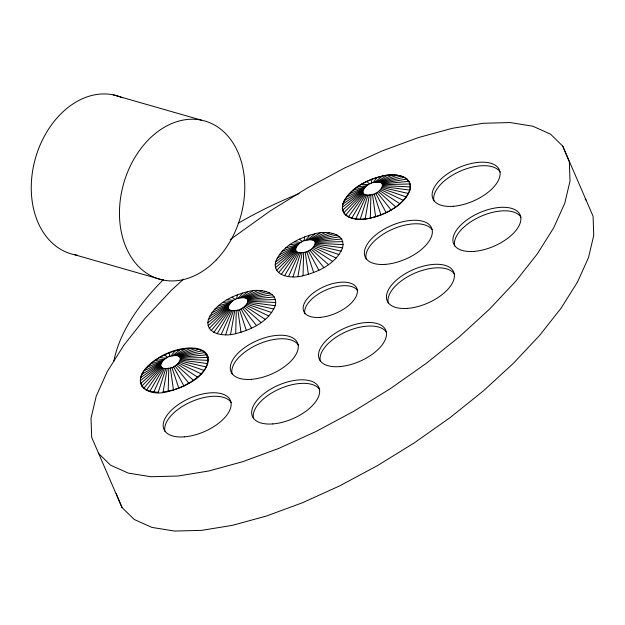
<?xml version="1.0" encoding="UTF-8"?>
<svg xmlns="http://www.w3.org/2000/svg" width="625" height="625" viewBox="0 0 625 625"><rect width="100%" height="100%" fill="white"/><g stroke="black" fill="none" stroke-linecap="round" stroke-linejoin="round"><path stroke-width="0.94" d="M207.984 357.445C204.891 348.477 193.492 347.875 185.508 348.688C172.82 350.32 160.625 355.633 150.781 363.789C128.891 381.109 145.164 398.164 168.188 391.531L168.773 368.25C177.477 368.391 187.68 353.18 172.359 355.859C163.656 355.711 153.453 370.922 168.773 368.25M235.703 333.648C251.422 329.781 268.758 321.539 275.234 305.703C278.867 290.594 258.102 288.469 247.867 291.633C232.148 295.508 214.805 303.75 208.336 319.578C204.703 334.695 225.461 336.82 235.703 333.648L236.289 310.367C244.992 310.508 255.195 295.297 239.875 297.977C231.172 297.836 220.969 313.047 236.289 310.367M303.047 275.727C318.766 271.852 336.109 263.609 342.578 247.781C346.211 232.664 325.453 230.539 315.211 233.711C299.492 237.578 282.156 245.82 275.68 261.656C272.047 276.766 292.812 278.891 303.047 275.727L303.633 252.438C312.336 252.578 322.547 237.367 307.227 240.047C298.516 239.906 288.312 255.117 303.633 252.438M370.32 218.055C386.031 214.188 403.375 205.938 409.852 190.109C413.484 174.992 392.719 172.867 382.484 176.039C366.766 179.906 349.422 188.156 342.953 203.984C339.32 219.102 360.078 221.227 370.32 218.055L370.906 194.773C379.609 194.914 389.812 179.703 374.492 182.383C365.789 182.234 355.578 197.445 370.906 194.773M169.227 356.789L169.719 352.688M236.742 298.914L237.234 294.805M304.086 240.984L304.578 236.883M371.352 183.312L371.844 179.211M168.188 391.531C183.305 387.914 213.148 374.617 206.836 354.805L180.172 357.414M163.023 392.359L167.25 368.492M230.547 334.477L234.766 310.609M297.891 276.547L302.117 252.68M365.156 218.883L369.383 195.016M158.148 392.648L165.812 368.578M225.664 334.766L233.328 310.695M293.008 276.836L300.672 252.766M360.281 219.172L367.945 195.102M153.664 392.391L164.492 368.5M221.18 334.508L232.008 310.617M288.523 276.586L299.352 252.695M355.797 218.914L366.617 195.023M149.688 391.594L163.312 368.266M217.203 333.719L230.828 310.383M284.547 275.789L298.18 252.461M351.82 218.117L365.445 194.789M146.312 390.281L162.32 367.883M213.828 332.406L229.836 310M281.18 274.477L297.188 252.07M348.445 216.805L364.453 194.406M170.797 356.25L175.039 350.859M238.313 298.375L242.555 292.977M305.656 240.445L309.906 235.055M372.93 182.773L377.172 177.383M143.633 388.484L161.531 367.352M211.148 330.602L229.047 309.469M278.492 272.68L296.391 251.539M345.766 215.008L363.664 193.875M141.703 386.242L160.961 366.688M209.219 328.359L228.477 308.805M276.562 270.438L295.828 250.875M343.836 212.766L363.094 193.211M183.602 279.07L171.438 290.234L145.289 318.055L123.711 345.414L107.227 371.656L96.234 396.117L91.016 418.211L91.688 437.375L121.984 507.484L134.25 519.492L151.945 527.406L174.617 531.062L201.719 530.352L232.57 525.305L266.422 516.031L302.43 502.773L339.719 485.852L377.367 465.68L414.438 442.766L450.031 417.656L483.266 390.977L513.328 363.398L539.469 335.578L561.047 308.211L577.539 281.977L588.531 257.508L593.75 235.422L593.078 216.25L562.773 146.148L550.516 134.141L532.812 126.219L510.141 122.562L483.039 123.281L452.187 128.328L418.344 137.594L382.328 150.852L345.039 167.781L307.398 187.945L270.32 210.867L230.195 239.609M140.578 383.617L160.625 365.914M208.094 325.734L228.148 308.031M275.438 267.805L295.492 250.102M342.711 210.141L362.758 192.438M374.492 182.383L382.484 176.039M307.227 240.047L315.211 233.711M239.875 297.977L247.867 291.633M172.359 355.859L180.352 349.516M342.406 207.188L362.672 191.562M275.141 264.852L295.406 249.234M207.797 322.781L228.055 307.164M140.281 380.664L160.539 365.039M342.953 203.984L362.836 190.617M275.68 261.656L295.562 248.289M208.336 319.578L228.219 306.219M140.82 377.461L160.703 364.102M376.016 182.133L387.641 175.211M308.742 239.805L320.367 232.883M241.398 297.734L253.023 290.812M173.883 355.609L185.508 348.688M344.312 200.617L363.234 189.625M277.047 258.281L295.969 247.297M209.695 316.211L228.617 305.227M142.18 374.094L161.102 363.102M346.469 197.156L363.867 188.609M279.195 254.82L296.602 246.273M211.852 312.75L229.25 304.203M144.336 370.633L161.734 362.086M377.453 182.047L392.523 174.922M310.18 239.719L325.25 232.594M242.836 297.648L257.906 290.523M175.32 355.523L190.391 348.398M349.359 193.695L364.719 187.586M282.086 251.359L297.453 245.25M214.742 309.289L230.109 303.18M147.227 367.172L162.594 361.062M378.773 182.125L397.008 175.18M311.508 239.797L329.734 232.852M244.156 297.719L262.391 290.773M176.641 355.602L194.875 348.656M379.945 182.359L400.984 175.977M312.68 240.031L333.711 233.641M245.328 297.953L266.367 291.57M177.812 355.836L198.852 349.453M352.914 190.312L365.773 186.586M285.641 247.977L298.5 244.258M218.297 305.906L231.156 302.188M150.781 363.789L163.641 360.062M380.945 182.75L404.352 177.289M313.672 240.414L337.086 234.953M246.328 298.344L269.734 292.883M178.812 356.227L202.219 350.766M381.734 183.281L407.039 179.086M314.461 240.945L339.766 236.758M247.117 298.875L272.422 294.68M179.602 356.758L204.906 352.562L205.672 354.32M357.047 187.102L366.992 185.641M289.781 244.766L299.719 243.305M222.43 302.695L232.375 301.234M154.914 360.578L164.859 359.117M382.305 183.938L408.961 181.328M315.031 241.609L341.695 239M247.688 299.539L274.352 296.922M382.633 184.711L410.094 183.961M315.367 242.383L342.82 241.625M248.016 300.312L275.477 299.555M180.5 358.188L207.961 357.438M382.719 185.586L410.391 186.906M315.453 243.25L343.117 244.578M248.109 301.18L275.773 302.508M180.586 359.062L208.258 360.383M361.656 184.133L368.352 184.766M294.391 241.797L301.078 242.43M227.039 299.727L233.734 300.359M159.523 357.609L166.219 358.242M382.562 186.531L409.852 190.109M315.297 244.195L342.578 247.781M247.945 302.125L275.234 305.703M180.43 360.008L207.719 363.586M382.164 187.523L408.484 193.484M314.891 245.187L341.219 251.148M247.547 303.117L273.867 309.078M180.031 361L206.352 366.961M113.258 94.867L201.461 120.164M74.578 254.719L162.781 280.016M381.523 188.547L406.336 196.938M314.258 246.211L339.062 254.609M246.906 304.141L271.719 312.539M179.391 362.023L204.203 370.422M380.672 189.562L403.445 200.406M313.406 247.234L336.172 258.07M246.055 305.164L268.828 316M178.539 363.039L201.312 373.883M379.625 190.562L399.883 203.781M312.359 248.227L332.617 261.453M245.008 306.156L265.273 319.383M177.492 364.039L197.75 377.258M366.633 181.477L369.82 183.984M299.367 239.148L302.547 241.648M232.016 297.078L235.203 299.578M164.5 354.953L167.688 357.461M378.406 191.508L395.75 207M311.133 249.18L328.484 264.664M243.789 307.109L261.133 322.594M176.273 364.984L193.617 380.477M585.148 199.141L586.516 200.477M98.25 453.156L110.516 465.156L128.211 473.078L150.883 476.734L177.984 476.023L208.836 470.977L242.688 461.703L278.695 448.445L315.984 431.523L353.625 411.352L390.703 388.43L426.297 363.328L459.531 336.648L489.594 309.062L515.734 281.25L537.312 253.883L553.797 227.648L564.789 203.18L570.016 181.094L569.336 161.922L562.773 146.148M377.047 192.383L391.141 209.969M309.773 250.055L323.875 267.633M242.43 307.984L256.523 325.562M174.914 365.859L189.008 383.445M375.578 193.164L386.164 212.617M308.312 250.836L318.898 270.281M240.961 308.766L251.547 328.211M173.445 366.641L184.031 386.094M116.156 493.461L121.984 507.484M374.039 193.836L380.953 214.883M306.773 251.5L313.68 272.555M239.422 309.43L246.336 330.477M171.906 367.312L178.82 388.359M372.469 194.375L375.625 216.711M305.203 252.039L308.359 274.383M237.852 309.969L241.008 332.305M170.336 367.852L173.492 390.188M304.898 313.781A28.93 14.555 -23.6 0 1 326.062 289.953A28.93 14.555 -23.6 0 1 357.797 290.781M433.969 200.906A36.234 18.227 -23.6 0 1 460.477 171.062A36.234 18.227 -23.6 0 1 500.227 172.094M388.258 303.008A36.234 18.227 -23.6 0 1 414.773 273.164A36.234 18.227 -23.6 0 1 454.516 274.203M454.742 246.016A36.234 18.227 -23.6 0 1 481.25 216.172A36.234 18.227 -23.6 0 1 520.992 217.211M366.211 258.984A36.234 18.227 -23.6 0 1 392.078 229.43A36.234 18.227 -23.6 0 1 432.062 229.578M158.234 392.211A36.234 18.227 -23.6 0 1 155.008 360.133A36.234 18.227 -23.6 0 1 208.047 356.992A36.234 18.227 -23.6 0 1 163.117 391.922M206.531 355.641A36.234 18.227 -23.6 0 1 208.055 357.289M232.109 373.953A36.234 18.227 -23.6 0 1 258.617 344.109A36.234 18.227 -23.6 0 1 298.367 345.141M165.008 431.477A36.234 18.227 -23.6 0 1 191.516 401.633A36.234 18.227 -23.6 0 1 231.266 402.664M253.492 418.539A36.234 18.227 -23.6 0 1 280.008 388.695A36.234 18.227 -23.6 0 1 319.75 389.734M320.352 361.227A36.234 18.227 -23.6 0 1 346.859 331.383A36.234 18.227 -23.6 0 1 386.602 332.422M113.867 361.141A234.422 117.922 -23.6 0 1 163.422 279.625M238.109 223.305A234.422 117.922 -23.6 0 1 299.016 193.664M77.406 255.203A82.289 60.773 -74 0 1 35.461 158.172A82.289 60.773 -74 0 1 122.344 97.766M363.414 219.125A36.234 18.227 -23.6 0 0 410.008 184.047A36.234 18.227 -23.6 0 0 355.523 188.234A36.234 18.227 -23.6 0 0 363.414 219.125M453.219 206.289A36.234 18.227 -23.6 0 0 499.812 171.203A36.234 18.227 -23.6 0 0 445.336 175.391A36.234 18.227 -23.6 0 0 453.219 206.289M407.508 308.391A36.234 18.227 -23.6 0 0 454.109 273.312A36.234 18.227 -23.6 0 0 399.625 277.5A36.234 18.227 -23.6 0 0 407.508 308.391M473.992 251.398A36.234 18.227 -23.6 0 0 520.586 216.32A36.234 18.227 -23.6 0 0 466.102 220.508A36.234 18.227 -23.6 0 0 473.992 251.398M385.469 264.367A36.234 18.227 -23.6 0 0 432.062 229.289A36.234 18.227 -23.6 0 0 377.578 233.477A36.234 18.227 -23.6 0 0 385.469 264.367M251.359 379.336A36.234 18.227 -23.6 0 0 297.961 344.25A36.234 18.227 -23.6 0 0 243.477 348.445A36.234 18.227 -23.6 0 0 251.359 379.336M184.258 436.859A36.234 18.227 -23.6 0 0 230.859 401.781A36.234 18.227 -23.6 0 0 176.375 405.969A36.234 18.227 -23.6 0 0 184.258 436.859M272.75 423.922A36.234 18.227 -23.6 0 0 319.344 388.844A36.234 18.227 -23.6 0 0 264.859 393.031A36.234 18.227 -23.6 0 0 272.75 423.922M339.602 366.609A36.234 18.227 -23.6 0 0 386.195 331.531A36.234 18.227 -23.6 0 0 331.719 335.719A36.234 18.227 -23.6 0 0 339.602 366.609M319.961 317.367A28.93 14.555 -23.6 0 0 357.156 289.359A28.93 14.555 -23.6 0 0 313.664 292.703A28.93 14.555 -23.6 0 0 319.961 317.367M216.273 259.898A82.289 60.773 -74 0 0 210.547 123.063A82.289 60.773 -74 0 0 119.547 217.297A82.289 60.773 -74 0 0 216.273 259.898"/></g></svg>
